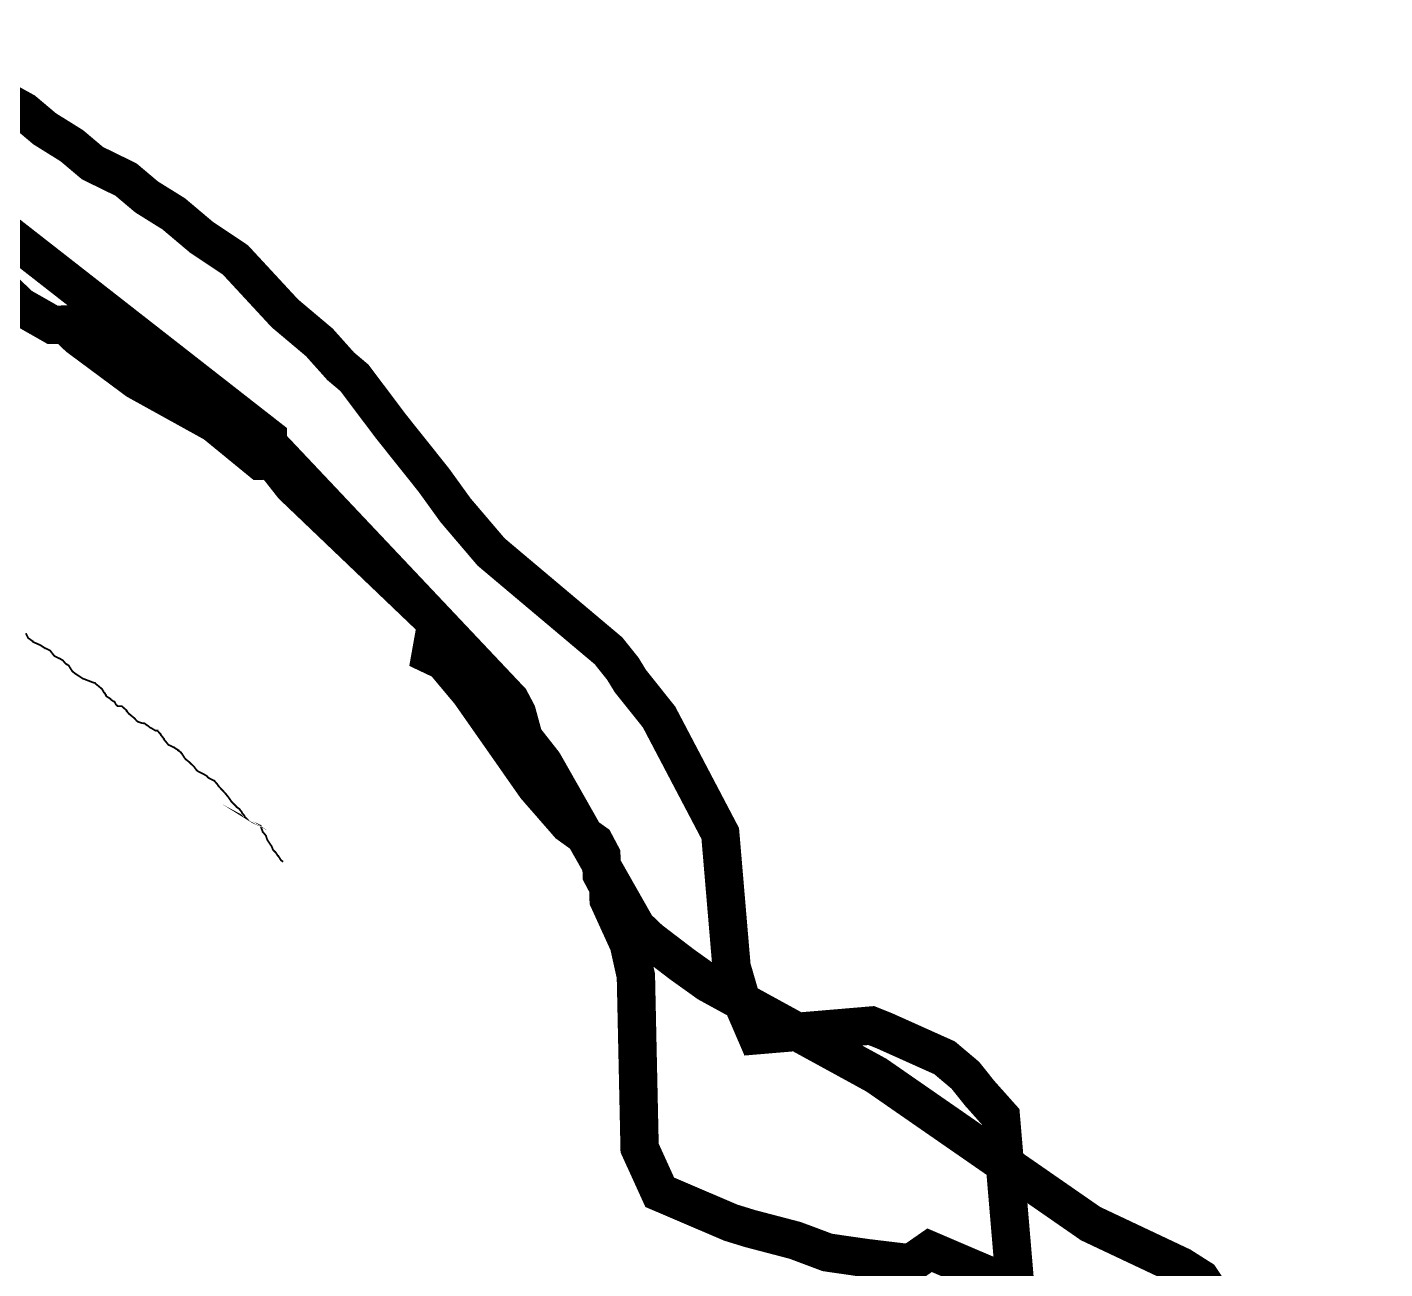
# Model space of a CAD drawing. Extents: x -2418 to 1398, y -3200 to 507.
# Drawn here: x 248.8 to 641.3, y -727.1 to -368 of the extents above; entities that cross this region are included whole.
import ezdxf

# ---------------------------------------------------------------- set-up
doc = ezdxf.new("R2010")
doc.units = 0

msp = doc.modelspace()

# ---------------------------------------------------------------- linework, layer by layer
at = {"color": 90}
for points, const_width in [([(173.63, -373.56), (318.42, -486.69), (318.46, -488.53), (388.46, -562.68), (390.39, -566.33), (392.4, -573.67), (398.1, -580.93), (425, -628.33), (428.78, -631.94), (438.18, -639.12), (445.69, -644.49), (494.33, -671.12), (556.26, -714.07), (582.41, -726.42), (588.03, -729.99), (635.78, -800.93)], 11.09), ([(536.08, -751.26), (530.32, -683.24), (524.18, -676.35), (520.03, -671.15), (514.04, -666.1), (496.68, -658.31), (492.84, -656.78), (459.7, -659.59), (455.08, -648.87), (452.46, -639.83), (449.19, -601.23), (431.5, -567.54), (423.2, -557.14), (421.05, -553.62), (416.9, -548.41), (396.93, -531.59), (388.94, -524.86), (382.95, -519.81), (372.65, -507.72), (366.35, -498.99), (353.9, -483.38), (343.44, -469.46), (339.45, -466.09), (333.3, -459.2), (323.32, -450.79), (309.02, -435.34), (299.19, -428.76), (295.2, -425.4), (291.21, -422.03), (283.37, -417.14), (277.38, -412.09), (267.71, -407.36), (261.72, -402.31), (253.88, -397.42), (247.89, -392.37), (236.22, -385.95)], 11.09), ([(239.3, -441.57), (246.85, -448.79), (256.21, -454.12), (259.9, -454.04), (263.68, -457.65), (280.59, -470.2), (303.04, -482.63), (316.21, -493.42), (319.91, -493.34), (325.61, -500.6), (352.04, -525.86), (367.14, -540.3), (365.49, -549.56), (369.23, -551.33), (376.82, -560.39), (395.89, -587.66), (405.37, -598.53), (412.88, -603.9), (414.81, -607.55), (414.93, -613.09), (416.85, -616.73), (416.93, -620.42), (422.76, -633.22), (424.8, -642.4), (425.88, -692.2), (431.7, -705), (452.23, -713.78), (457.81, -715.5), (470.83, -718.91), (480.14, -722.4), (491.27, -724.01), (504.24, -725.57), (509.71, -721.76), (530.23, -730.55), (606.98, -775.02)], 11.09), ([(248.43, -543.34), (249.1, -544.68), (250.44, -545.65), (250.59, -545.87), (252.67, -546.77), (252.67, -546.77), (254.01, -547.67), (254.16, -547.67), (255.5, -548.34), (255.58, -548.49), (255.87, -548.86), (256.69, -549.91), (256.69, -549.91), (258.26, -550.66), (258.55, -550.81), (259.15, -551.18), (259.15, -551.18), (259.6, -551.7), (259.82, -552), (260.19, -552.3), (260.27, -552.3), (260.86, -552.67), (260.94, -552.82), (261.16, -553.2), (261.68, -554.02), (261.75, -554.17), (262.05, -554.46), (262.72, -554.99), (264.88, -556.41), (267.76, -557.51), (267.76, -557.51), (268.51, -557.74), (268.58, -557.89), (270.29, -559.3), (270.37, -559.38), (270.52, -559.45), (270.67, -559.9), (270.89, -560.13), (270.89, -560.27), (271.19, -560.65), (271.33, -560.72), (271.33, -560.8), (271.48, -561.1), (271.63, -561.17), (271.63, -561.39), (271.71, -561.47), (271.71, -561.54), (272.82, -562.22), (273.12, -562.59), (273.49, -562.81), (273.79, -563.04), (274.09, -563.11), (274.16, -563.26), (274.24, -563.48), (274.31, -563.63), (274.39, -563.78), (274.46, -563.93), (274.98, -564.38), (276.02, -564.38), (276.17, -564.38), (276.47, -564.68), (277.59, -565.65), (277.59, -565.87), (277.66, -565.95), (277.81, -566.1), (278.33, -566.7), (278.48, -566.77), (278.7, -566.99), (279.75, -567.82), (279.89, -567.97), (280.49, -568.64), (280.49, -568.64), (280.86, -568.94), (280.94, -568.94), (281.83, -569.24), (281.98, -569.31), (282.8, -569.39), (283.02, -569.61), (283.32, -569.83), (283.92, -570.21), (284.29, -570.58), (284.66, -570.73), (285.93, -571.48), (286.52, -571.48), (286.52, -571.55), (287.42, -572.52), (287.42, -572.67), (287.49, -572.75), (288.38, -573.87), (288.31, -573.94), (289.65, -575.58), (291.44, -576.41), (291.44, -576.48), (292.55, -577.15), (292.48, -577.23), (293.37, -577.83), (293.37, -577.97), (293.59, -578.2), (294.11, -579.02), (294.26, -579.32), (294.56, -579.62), (294.56, -579.69), (295.6, -580.51), (297.09, -581.93), (297.17, -582.08), (297.83, -582.97), (298.36, -583.35), (299.77, -584.02), (299.77, -584.02), (300.89, -584.69), (300.96, -584.92), (301.26, -585.14), (302.82, -585.96), (302.9, -585.96), (303.87, -587.08), (304.01, -587.38), (306.1, -589.62), (306.98, -590.7), (307.65, -591.67), (307.72, -591.82), (308.17, -592.34), (308.17, -592.34), (309.36, -593.46), (309.36, -593.61), (309.51, -593.68), (310.18, -594.13), (310.33, -594.35), (310.85, -595.03), (310.92, -595.18), (310.92, -595.25), (311.59, -596.07), (311.74, -596.44), (311.96, -596.67), (311.81, -596.59), (313.97, -597.94), (316.21, -598.98), (316.28, -598.99), (316.8, -600.4), (316.87, -600.55), (316.87, -600.7), (316.95, -600.77), (317.62, -601.59), (317.84, -601.82), (318.21, -603.01), (318.21, -603.01), (318.95, -604.13), (318.95, -604.13), (319.4, -604.8), (319.47, -604.88), (319.55, -605.02), (319.55, -605.1), (319.92, -605.99), (320.52, -606.59), (320.59, -606.59), (321.04, -607.26), (321.11, -607.41), (321.33, -607.71), (321.41, -607.71), (321.93, -608.53), (322, -608.68), (322.23, -608.98), (322.82, -609.43), (322.82, -609.43)], 0.52)]:
    msp.add_lwpolyline(points, dxfattribs=dict(at, const_width=const_width))

doc.saveas('drawing.dxf')
